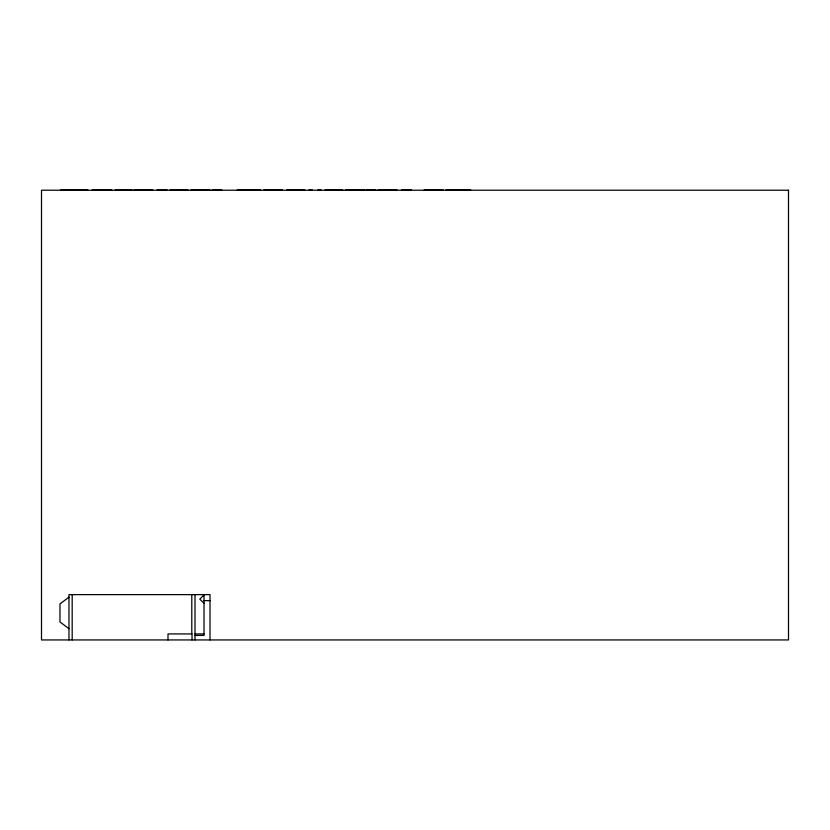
<?xml version="1.0" encoding="UTF-8"?>
<svg xmlns="http://www.w3.org/2000/svg" width="830" height="830" viewBox="0 0 830 830"><rect width="100%" height="100%" fill="white"/><g stroke="black" fill="none" stroke-linecap="round" stroke-linejoin="round"><path stroke-width="1.25" d="M204.014 594.923L199.812 599.125L204.014 603.327M68.973 597.175L59.968 603.929L59.968 621.929L68.973 628.684M60.559 190.06L87.783 190.06M92.203 190.06L111.791 190.06M115.121 190.06L132.281 190.06M133.827 190.06L152.741 190.06M157.109 190.06L167.183 190.06M169.932 190.06L188.161 190.06M190.807 190.06L210.104 190.06M212.138 190.06L221.766 190.06M237.173 190.06L260.765 190.06M263.681 190.06L282.584 190.06M286.589 190.06L304.818 190.06M308.978 190.06L312.464 190.06M317.683 190.06L321.22 190.06M325.07 190.06L342.79 190.06M345.311 190.06L364.889 190.06M366.186 190.06L375.814 190.06M377.889 190.06L397.186 190.06M401.419 190.06L411.493 190.06M424.192 190.06L443.334 190.06M445.783 190.06L470.724 190.06M204.014 600.63L210.011 600.63M195.009 633.933L204.014 633.933M195.009 635.438L204.014 635.438L204.014 594.622M210.011 639.94L210.011 594.622L68.973 594.622L68.973 639.94M195.009 594.622L195.009 639.94M192.01 639.94L192.01 633.933L168.002 633.933L168.002 639.94M191.792 594.622L191.792 633.933M72.179 594.622L72.179 639.94M788.5 190.215L41.5 190.215L41.5 639.94L788.5 639.94L788.5 190.215"/></g></svg>
